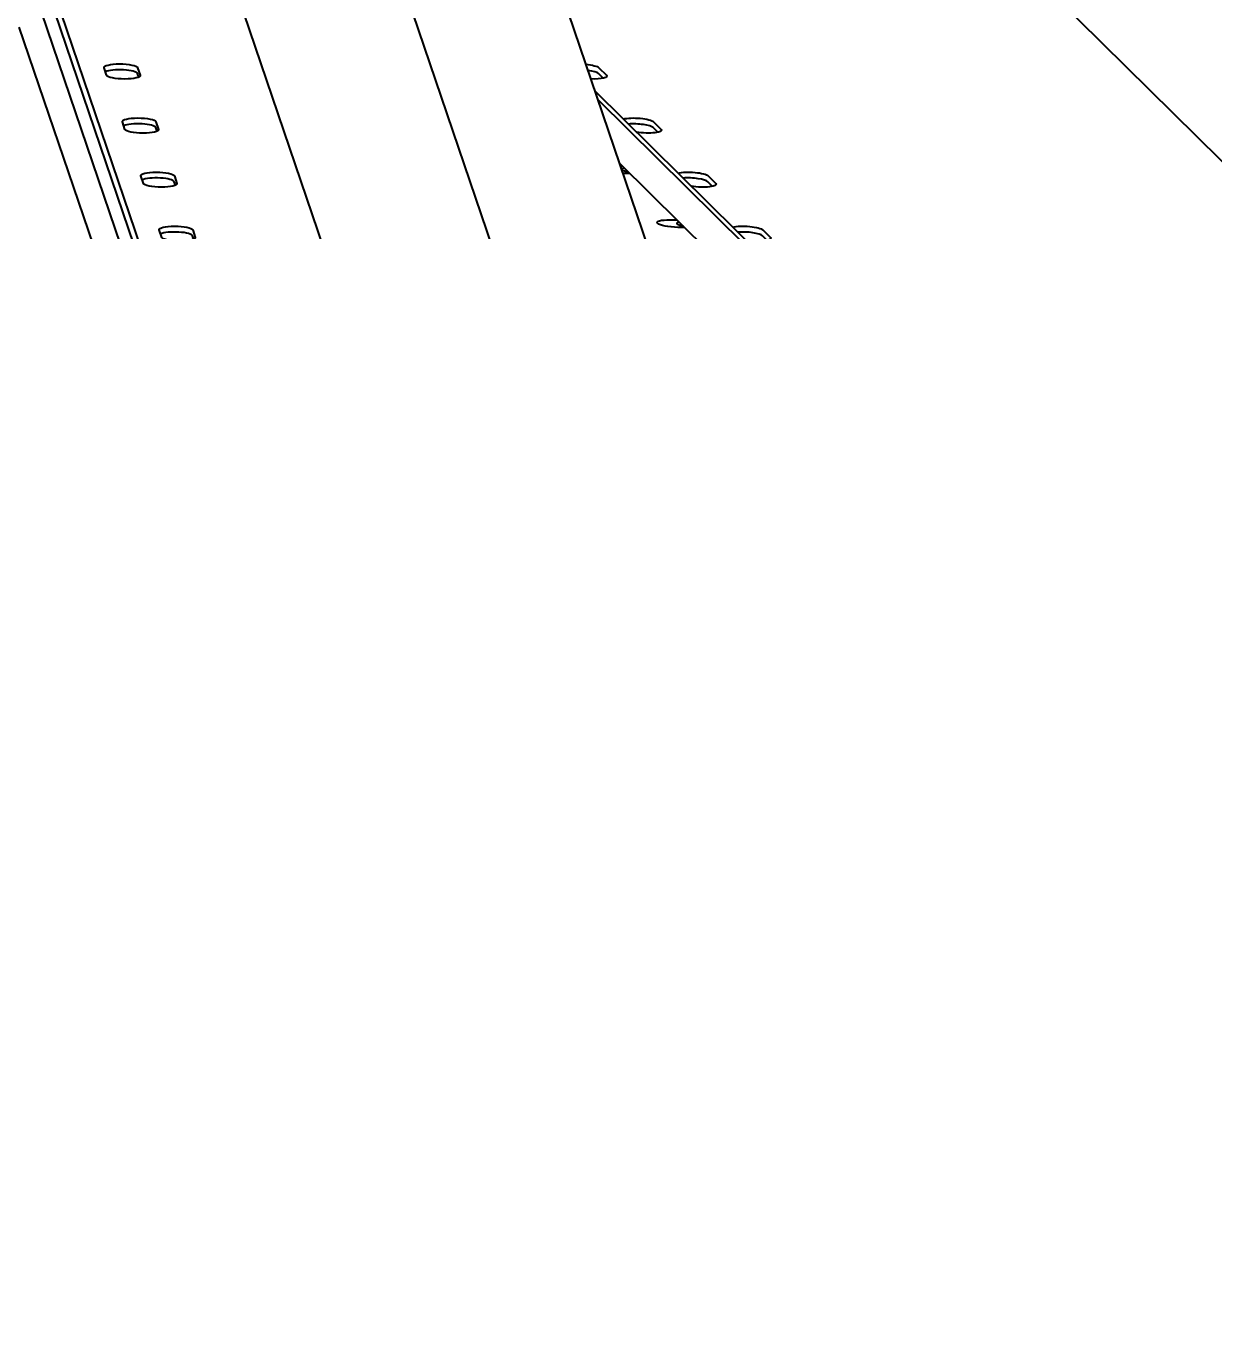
# Model space of a CAD drawing. Header units: millimetres. Extents: x -272986 to 200319, y -34579 to 49604.
# Drawn here: x -37301 to -36807, y 16553 to 17094 of the extents above; entities that cross this region are included whole.
import ezdxf
from ezdxf import colors
from ezdxf.entities.mleader import LeaderData, LeaderLine
from ezdxf.math import Vec2, Vec3

# ---------------------------------------------------------------- set-up
doc = ezdxf.new("R2010")
doc.units = ezdxf.units.MM
doc.layers.get('Defpoints').update_dxf_attribs({"color": 9})
for name, color, linetype in [('X 3001 D', 5, 'Continuous'), ('X 4001 T', 7, 'Continuous'), ('X 5001 H', 8, 'Continuous')]:
    doc.layers.add(name, color=color, linetype=linetype)
doc.layers.add('X 5999 H', color=7, linetype='Continuous', true_color=0xffffff)
doc.styles.add('BIT STD. 2.5', font='isocpeur.ttf', dxfattribs={"height": 2.5})
doc.styles.add('BIT STD. 3.0', font='isocpeur.ttf', dxfattribs={"height": 2.5})
doc.dimstyles.new('BIT STD. 3.0', dxfattribs={"dimtxt": 3, "dimasz": 3, "dimexe": 1, "dimexo": 0.75, "dimgap": 1, "dimtad": 1, "dimdec": 0, "dimdsep": 46, "dimtxsty": 'BIT STD. 3.0', "dimcen": 0, "dimadec": 0, "dimazin": 0, "dimtfac": 1, "dimtdec": 0, "dimtmove": 0, "dimatfit": 3, "dimfxl": 1, "dimtfill": 1, "dimlwd": -1, "dimlwe": -1, "dimarcsym": 0})

# ---------------------------------------------------------------- blocks, each defined once
blk = doc.blocks.new('*D36')
at = {"layer": 'Defpoints', "color": 0, "transparency": 16777216}
for p in [(-29560.67678410275, 19644.47732991414), (-45157.67678410285, 15542.02923352813), (-29560.67678410275, 15542.02923352813)]:
    blk.add_point(p, dxfattribs=at)
at = {"layer": 'X 3001 D', "color": 0, "transparency": 16777216}
for p, q in [((-45157.67678410285, 15587.02923352813), (-45157.67678410285, 19704.47732991414)), ((-29560.67678410275, 15587.02923352813), (-29560.67678410275, 19704.47732991414)), ((-44977.67678410285, 19644.47732991414), (-29740.67678410275, 19644.47732991414))]:
    blk.add_line(p, q, dxfattribs=at)
for points in [[(-44977.67678410285, 19674.47732991414), (-44977.67678410285, 19614.47732991414), (-45157.67678410285, 19644.47732991414)], [(-29740.67678410275, 19674.47732991414), (-29740.67678410275, 19614.47732991414), (-29560.67678410275, 19644.47732991414)]]:
    blk.add_solid(points, dxfattribs=at)
at = {"layer": 'X 3001 D', "color": 0, "transparency": 16777216, "insert": (-37359.1767841028, 19794.47732991414), "char_height": 150, "attachment_point": 5, "style": 'BIT STD. 3.0', "bg_fill": 3, "box_fill_scale": 1.1, "bg_fill_color": 256, "bg_fill_true_color": 13158600, "bg_fill_transparency": 0}
blk.add_mtext('INTERNAL TANK DIAMETER - %%C15597mm (20 PLATES ROUND)', dxfattribs=at)
blk = doc.blocks.new('A$C79477E6E')
at = {"extrusion": (0, 1, 0)}
for p, q in [((129.567367486783, 1803.972847633262), (649.4150879604167, 274.3056780949501)), ((714.2147146530879, 274.30567809493), (194.3669941794324, 1803.972847633246)), ((64.75349640204877, 1787.748446359687), (584.6012168756752, 258.0812768213946)), ((244.2066694017412, 1787.748446359687), (1790.949454669353, 258.0812768213946)), ((60.78236873302376, 1568.515181782979), (548.7521939133403, 132.6496544250713)), ((63.2746620673388, 1568.515181782999), (550.4304471578398, 135.0449912728673)), ((60.76812434100066, 1552.290780509229), (545.0297622157013, 127.3367030942663)), ((54.74418156016691, 1536.190026239838), (178.4030216362189, 1173.497994838452)), ((91.26776147591954, 1516.146390117266), (90.19748675729716, 1519.295704878081)), ((104.6116711378672, 1515.384203213745), (104.1102057887947, 1516.859779716118)), ((104.1543294295589, 1519.295704878083), (105.2246041481849, 1516.146390117263)), ((297.7823173952893, 1514.90946949196), (295.8102359331788, 1516.859779716118)), ((295.941520385004, 1519.295704878083), (299.125990825265, 1516.146390117263)), ((294.4142779371068, 1509.580779844307), (1727.061085236201, 92.74999999999272)), ((295.6448912293163, 1505.959664126465), (1724.630160435205, 92.74999999999272)), ((98.91258089464463, 1493.651284682866), (97.84230617602225, 1496.800599443679)), ((112.2564905566032, 1492.889097779351), (111.7550252075271, 1494.364674281729)), ((111.7991488482912, 1496.800599443699), (112.8694235669136, 1493.651284682881)), ((320.5285348257057, 1492.414364057566), (318.5564533635879, 1494.364674281729)), ((318.6877378154131, 1496.800599443699), (321.8722082556742, 1493.651284682883)), ((304.6635282589741, 1479.422060064902), (1706.814955150716, 92.74999999999454)), ((305.0085247406168, 1478.406897795658), (305.7024460491411, 1478.394611641927)), ((106.5574003133697, 1471.156179248466), (105.4871255947473, 1474.305494009279)), ((119.9013099753283, 1470.393992344951), (119.3998446262522, 1471.869568847329)), ((119.4439682670163, 1474.305494009299), (120.5142429856387, 1471.156179248481)), ((308.8774154233979, 1475.254693057952), (306.0628461448796, 1475.304526130407)), ((343.2747522561076, 1469.919258623164), (341.3026707939898, 1471.869568847329)), ((341.433955245815, 1474.305494009301), (344.6184256860761, 1471.156179248483)), ((325.5845581322828, 1456.016130312111), (328.3807987223954, 1455.966621756403)), ((114.2022197320948, 1448.661073814066), (113.1319450134724, 1451.810388574881)), ((127.0887876857414, 1451.810388574899), (128.1590624043638, 1448.661073814083)), ((331.5557680966558, 1452.826703172428), (328.7696868619132, 1452.876031852697)), ((364.1801726762169, 1451.810388574899), (367.3646431164743, 1448.661073814083)), ((127.5461293940534, 1447.898886910551), (127.0446640449736, 1449.374463412929)), ((366.0209696865095, 1447.424153188766), (364.0488882243881, 1449.374463412931)), ((316.6577276843709, 1444.128776352487), (591.0901615375769, 1173.57617521577)), ((121.8470391508235, 1426.165968379662), (120.7767644322012, 1429.315283140477)), ((134.7336071044665, 1429.3152831405), (135.8038818230889, 1426.165968379682)), ((348.3354776296219, 1433.586855602005), (351.0591513956533, 1433.538631870879)), ((354.2341207699101, 1430.398713286904), (351.5206063592523, 1430.446757142588)), ((386.9263901066151, 1429.3152831405), (390.1108605468762, 1426.165968379682)), ((135.1909488127822, 1425.403781476145), (134.6894834636987, 1426.879357978529)), ((388.7671871169114, 1424.92904775436), (386.7951056547863, 1426.879357978529)), ((371.0863971269609, 1411.157580891897), (373.7375040689076, 1411.110641985355)), ((376.9124734431643, 1407.97072340138), (374.2715258565913, 1408.01748243248)), ((129.4918585695523, 1403.670862945279), (128.4215838509299, 1406.820177706091)), ((142.8357682315036, 1402.908676041758), (142.3343028824274, 1404.384252544127)), ((142.3784265231952, 1406.820177706097), (143.4487012418213, 1403.670862945279)), ((411.513404547306, 1402.433942319973), (409.5413230851955, 1404.384252544127)), ((409.6726075370207, 1406.820177706097), (412.8570779772817, 1403.670862945279)), ((393.8373166242964, 1388.728306181789), (396.4158567421618, 1388.682652099831)), ((399.5908261164186, 1385.542733515857), (397.0224453539304, 1385.588207722372)), ((137.1366779882846, 1381.175757510891), (136.0664032696623, 1384.325072271708)), ((150.480587650236, 1380.41357060737), (149.9791223011598, 1381.889147109741)), ((150.023245941924, 1384.325072271711), (151.09352066055, 1381.175757510893)), ((434.2596219777151, 1379.938836885585), (432.2875405156046, 1381.889147109741)), ((432.4188249674298, 1384.325072271711), (435.6032954076909, 1381.175757510893)), ((416.5882361216318, 1366.299031471681), (419.0942094154198, 1366.254662214305)), ((144.781497407017, 1358.680652076506), (143.7112226883946, 1361.82996683732)), ((158.1254070689647, 1357.918465172987), (157.6239417198922, 1359.394041675356)), ((157.6680653606563, 1361.829966837326), (158.7383400792787, 1358.680652076508)), ((422.2691787896729, 1363.114743630331), (419.7733648512622, 1363.158933012264)), ((457.0058394081207, 1357.443731451202), (455.0337579460102, 1359.394041675356)), ((455.165042397839, 1361.829966837326), (458.3495128381001, 1358.680652076508)), ((439.3391556189745, 1343.869756761573), (441.772562088674, 1343.826672328782)), ((152.4263168257457, 1336.18554664212), (151.3560421071234, 1339.334861402933)), ((165.7702264876971, 1335.423359738599), (165.2687611386209, 1336.898936240968)), ((165.3128847793887, 1339.33486140294), (166.3831594980111, 1336.18554664212)), ((444.9475314629271, 1340.686753744807), (442.5242843486049, 1340.729658302158)), ((479.7520568385262, 1334.948626016814), (477.7799753764157, 1336.898936240968)), ((477.9112598282445, 1339.33486140294), (481.0957302685056, 1336.185546642122)), ((462.0900751163135, 1321.440482051465), (464.4509147619283, 1321.398682443258)), ((160.071136244489, 1313.690441207715), (159.0008615258666, 1316.839755968529)), ((172.9577041981211, 1316.839755968544), (174.0279789167471, 1313.690441207722)), ((467.6258841361851, 1318.258763859283), (465.2752038459439, 1318.300383592048)), ((500.6574772586573, 1316.839755968545), (503.841947698922, 1313.690441207722)), ((173.4150459064367, 1312.928254304194), (172.9135805573533, 1314.403830806583)), ((502.4982742689499, 1312.453520582412), (500.5261928068248, 1314.403830806583)), ((484.8409946136526, 1299.011207341357), (487.1292674351826, 1298.970692557734)), ((167.7159556632214, 1291.195335773324), (166.645680944599, 1294.344650534142)), ((180.602523616868, 1294.34465053414), (181.6727983354904, 1291.19533577332)), ((490.3042368094393, 1295.830773973759), (488.026123343283, 1295.871108881942)), ((523.4036946890737, 1294.344650534142), (526.5881651293348, 1291.19533577332)), ((181.0598653251764, 1290.433148869799), (180.5583999760966, 1291.908725372175)), ((525.2444916993591, 1289.958415148014), (523.2724102372449, 1291.908725372175)), ((175.360775081961, 1268.700230338925), (174.2905003633387, 1271.849545099742)), ((188.2473430355967, 1271.849545099754), (189.3176177542227, 1268.700230338933)), ((507.5919141109916, 1276.581932631248), (509.8076201084368, 1276.54270267221)), ((512.9825894826936, 1273.402784088235), (510.777042840622, 1273.441834171832)), ((546.1499121194829, 1271.849545099754), (549.3343825597476, 1268.700230338933)), ((188.7046847439087, 1267.938043435403), (188.2032193948289, 1269.413619937784)), ((547.9907091297755, 1267.463309713619), (546.0186276676577, 1269.413619937784)), ((530.342833608327, 1254.15265792114), (532.4859727816911, 1254.114712786686)), ((535.6609421559515, 1250.974794202712), (533.5279623379611, 1251.012559461726)), ((183.0055945007043, 1246.205124904527), (181.9353197820783, 1249.354439665343)), ((196.3495041626484, 1245.442938001002), (195.8480388135686, 1246.918514503388)), ((195.8921624543327, 1249.354439665358), (196.9624371729587, 1246.205124904538)), ((350.8055367676061, 1232.036001698014), (349.7352620489837, 1235.185316458826)), ((363.6921047212491, 1235.185316458826), (364.7623794398642, 1232.036001698014)), ((364.1494464295938, 1231.273814794384), (363.6479810804849, 1232.749391296862)), ((190.650413919433, 1223.71001947014), (189.5801392008107, 1226.859334230952)), ((203.994323581388, 1222.947832566619), (203.4928582323082, 1224.423409068992)), ((203.536981873076, 1226.859334230961), (204.607256591702, 1223.710019470143)), ((198.2952333381654, 1201.214914035751), (197.224958619543, 1204.364228796563)), ((211.6391430001167, 1200.452727132229), (211.1376776510406, 1201.928303634601)), ((211.1818012918047, 1204.364228796572), (212.2520760104308, 1201.214914035756)), ((205.9400527568978, 1178.719808601363), (204.8697780382754, 1181.869123362176)), ((218.8266207105371, 1181.869123362185), (219.8968954291595, 1178.719808601369)), ((154.4530053706148, 1174.341327200045), (154.382877543012, 1172.399574829185)), ((189.6328418734702, 1173.102568350389), (154.4530053706148, 1174.341327200045)), ((154.4530053706148, 1174.341327200045), (161.6817710740652, 1153.139319192403)), ((219.2839624188455, 1177.957621697842), (218.7824970697729, 1179.433198200215)), ((154.3985491799795, 1172.399574829185), (-111.8131225755387, 1172.399574829185)), ((569.5480039841023, 1172.399574829185), (409.0031795650248, 1172.399574829185)), ((213.5848721756302, 1156.224703166974), (212.5145974570078, 1159.374017927787)), ((226.4714401292695, 1159.374017927797), (227.5417148478919, 1156.224703166981)), ((161.6817710740652, 1153.139319192403), (161.6131457013289, 1151.239167929054)), ((161.6817710740652, 1153.139319192403), (188.5048344593924, 1147.102072869598)), ((215.4060277033896, 1156.653001025119), (215.1846960005969, 1156.653001025119)), ((226.3756289430421, 1157.043834170652), (215.4060277033896, 1156.653001025119)), ((226.9287818375851, 1155.462516263453), (226.4273164885053, 1156.938092765824)), ((188.5048344593924, 1147.102072869598), (188.4672782808811, 1146.062188972464)), ((188.5048344593924, 1147.102072869598), (346.7469671733816, 682.9770614104218)), ((221.2296915943625, 1133.72959773259), (220.1594168757401, 1136.878912493399)), ((234.1162595480018, 1136.878912493406), (235.1865342666242, 1133.729597732592)), ((234.5736012563102, 1132.967410829066), (234.0721359072377, 1134.442987331438)), ((228.8745110130876, 1111.234492298203), (227.8042362944689, 1114.383807059014)), ((242.2184206750426, 1110.472305394678), (241.71695532597, 1111.947881897047)), ((241.7610789667342, 1114.383807059019), (242.8313536853566, 1111.234492298205)), ((236.51933043182, 1088.739386863816), (235.4490557131976, 1091.888701624626)), ((249.8632400937749, 1087.977199960291), (249.3617747446951, 1089.45277646266)), ((249.4058983854629, 1091.888701624634), (250.4761731040853, 1088.739386863819)), ((244.1641498505523, 1066.244281429428), (243.09387513193, 1069.393596190239)), ((257.5080595125073, 1065.4820945259), (257.0065941634311, 1066.957671028271)), ((257.0507178041917, 1069.393596190244), (258.120992522814, 1066.24428142943)), ((251.8089692692847, 1043.749175995037), (250.7386945506623, 1046.89849075585)), ((265.152878931236, 1042.986989091516), (264.6514135821599, 1044.462565593889)), ((264.6955372229277, 1046.898490755857), (265.7658119415501, 1043.749175995041)), ((259.4537886880134, 1021.254070560657), (258.3835139693947, 1024.403385321466)), ((272.3403566416564, 1024.403385321473), (273.4106313602788, 1021.254070560663)), ((272.7976983499648, 1020.491883657129), (272.2962330008922, 1021.967460159498)), ((267.0986081067422, 998.7589651262697), (266.0283333881234, 1001.908279887079)), ((279.9851760603888, 1001.908279887084), (281.0554507790075, 998.7589651262751)), ((280.4425177686971, 997.9967782227413), (279.941052419621, 999.4723547251106))]:
    blk.add_line(p, q, dxfattribs=at)
at = {"extrusion": (0, 0, -1)}
for centre, major_axis, ratio, start_param, end_param in [((97.175908093428, 1519.295704878083), (-6.998851909861664, 0.1267751703849354), 0.2242576053169429, -0.08059691486028608, 3.060995738729507), ((289.1349309422221, 1519.295704878083), (6.989855704464203, -0.3767190342479683), 0.2187356388057197, -1.367076652300432, -0.2415817389155752), ((98.24618281205039, 1516.146390117266), (6.998851909861894, -0.1267751703849397), 0.2242576053169429, -0.08059691486028786, 3.060995738729505), ((292.3194013824796, 1516.146390117266), (6.989855704464325, -0.3767190342479748), 0.2187356388057197, -0.241581738915702, 1.503092769780753), ((104.8207275121567, 1496.800599443692), (-6.998851909861664, 0.1267751703849354), 0.2242576053169429, -0.08059691486028608, 3.060995738729507), ((105.8910022307755, 1493.651284682866), (6.998851909861894, -0.1267751703849397), 0.2242576053169429, -0.08059691486028786, 3.060995738729505), ((311.8811483726276, 1496.800599443693), (6.98985570446473, -0.3767190342481554), 0.2187356388057197, -2.543348018075847, -0.2415817389171022), ((312.7620111198012, 1476.737778946032), (-6.995439247254001, 0.252645478845347), 0.2221815335800113, -0.9186295617371751, 0.4446935550322897), ((112.4655469308818, 1474.305494009293), (-6.998851909861894, 0.1267751703849395), 0.2242576053169429, -0.0805969148602852, 3.060995738729508), ((334.6273658030295, 1474.305494009293), (6.989855704464659, -0.376719034248151), 0.2187356388057196, -2.543348018072192, -0.2415817389171893), ((113.5358216495006, 1471.156179248466), (6.998851909861894, -0.1267751703849395), 0.2242576053169429, -0.08059691486028608, 3.060995738729507), ((327.1771224970944, 1454.446081082406), (-6.982253733319343, 0.4981293040192947), 0.213941166081191, -1.816143780550169, 1.325448873039624), ((120.1103663496069, 1451.810388574893), (-6.998851909861664, 0.1267751703849355), 0.2242576053169429, -0.08059691486028786, 3.060995738729505), ((335.5106114533664, 1454.308504235923), (-6.995439247253818, 0.2526454788453403), 0.2221815335800114, -0.9026904666714408, 0.4287544599665067), ((357.3735832334314, 1451.810388574893), (6.989855704464738, -0.3767190342481562), 0.2187356388057197, -2.543348018068563, -0.2415817389170822), ((121.1806410682257, 1448.661073814066), (6.998851909861894, -0.1267751703849395), 0.2242576053169429, -0.08059691486028608, 3.060995738729507), ((127.755185768332, 1429.315283140493), (-6.998851909861664, 0.1267751703849355), 0.2242576053169429, -0.08059691486028786, 3.060995738729505), ((349.9280419944334, 1432.016806372298), (-6.982253733319343, 0.4981293040192947), 0.213941166081191, -1.816143780550169, 1.325448873039624), ((358.2592117869353, 1431.879229525815), (-6.995439247254031, 0.2526454788453478), 0.2221815335800114, -0.8864210554972525, 0.4124850487923943), ((380.1198006638333, 1429.315283140493), (6.989855704464141, -0.3767190342481237), 0.2187356388057197, -2.543348018065152, -0.2415817389171075), ((128.8254604869544, 1426.165968379662), (6.998851909862119, -0.1267751703849437), 0.224257605316943, -0.08059691486028608, 3.060995738729507), ((383.3042711040871, 1426.165968379664), (6.989855704464556, -0.376719034247987), 0.2187356388057197, -0.2415817389155563, 2.060184540231499), ((135.4000051870644, 1406.820177706091), (-6.998851909861894, 0.1267751703849395), 0.2242576053169429, -0.0805969148602852, 3.060995738729508), ((372.6789614917725, 1409.58753166219), (-6.982253733319343, 0.4981293040192947), 0.213941166081191, -1.816143780550169, 1.325448873039624), ((381.0078121205042, 1409.449954815709), (-6.995439247253703, 0.2526454788453364), 0.2221815335800114, -0.8697953025192415, 0.3958592958142566), ((402.8660180942388, 1406.820177706091), (6.989855704464843, -0.3767190342481616), 0.2187356388057196, -2.543348018062037, -0.2415817389172226), ((136.4702799056868, 1403.670862945279), (6.998851909862119, -0.1267751703849437), 0.224257605316943, -0.08059691486028608, 3.060995738729507), ((143.0448246057967, 1384.325072271704), (-6.998851909861894, 0.1267751703849395), 0.2242576053169429, -0.0805969148602852, 3.060995738729508), ((395.4298809891152, 1387.158256952082), (-6.982253733321373, 0.4981293040194398), 0.213941166081191, -1.816143780549334, 1.325448873040459), ((403.7564124540768, 1387.020680105599), (-6.995439247253995, 0.2526454788453469), 0.2221815335800113, -0.8527837898950175, 0.3788477831902215), ((144.1150993244155, 1381.175757510891), (6.998851909862119, -0.1267751703849437), 0.224257605316943, -0.08059691486028608, 3.060995738729507), ((428.7967059649054, 1381.175757510891), (6.989855704464556, -0.376719034247987), 0.2187356388057197, -0.2415817389157011, 2.060184540232037), ((426.5050127876384, 1364.591405395493), (-6.995439247253861, 0.2526454788453417), 0.2221815335800114, -0.8353530529784088, 0.3614170462736412), ((150.6896440245255, 1361.829966837318), (-6.998851909861894, 0.1267751703849395), 0.2242576053169429, -0.0805969148602852, 3.060995738729508), ((151.7599187431479, 1358.680652076506), (6.998851909862119, -0.1267751703849437), 0.224257605316943, -0.08059691486028608, 3.060995738729507), ((448.3584529550535, 1361.82996683732), (6.989855704464525, -0.3767190342481447), 0.2187356388057196, -2.543348018062851, -0.2415817389171462), ((451.5429233953073, 1358.680652076508), (6.989855704464556, -0.376719034247987), 0.2187356388057197, -0.2415817389157011, 2.060184540232337), ((449.2536131212073, 1342.162130685383), (-6.995439247253884, 0.2526454788453431), 0.2221815335800114, -0.8174647540037085, 0.3435287472987321), ((158.3344634432542, 1339.334861402933), (-6.998851909861894, 0.1267751703849395), 0.2242576053169429, -0.0805969148602852, 3.060995738729508), ((471.1046703854627, 1339.334861402933), (6.989855704464877, -0.3767190342481631), 0.2187356388057197, -2.543348018063158, -0.2415817389171702), ((159.4047381618766, 1336.18554664212), (6.998851909862119, -0.1267751703849437), 0.224257605316943, -0.08059691486028608, 3.060995738729507), ((216.5037330311425, 1324.430273130125), (3.344524933144917e-16, 7.000000000000066), 0.07845909572791107, -4.71238898038469, 1.570796326794897), ((472.0022134547726, 1319.732855975277), (-6.995439247253821, 0.2526454788453407), 0.2221815335800113, -0.7990746256985277, 0.3251386189937093), ((165.9792828619866, 1316.839755968547), (-6.998851909861894, 0.1267751703849395), 0.2242576053169429, -0.0805969148602852, 3.060995738729508), ((493.8508878158682, 1316.839755968547), (6.989855704464397, -0.3767190342481375), 0.2187356388057198, -2.543348018063538, -0.2415817389170747), ((167.0495575806199, 1313.690441207717), (6.998851909861894, -0.1267751703849397), 0.224257605316943, -0.08059691486028786, 3.060995738729505), ((497.0353582561329, 1313.690441207717), (6.989855704464325, -0.3767190342479746), 0.2187356388057197, -0.2415817389157002, 2.060184540231647), ((173.6241022807262, 1294.344650534144), (-6.998851909861435, 0.1267751703849314), 0.224257605316943, -0.08059691486028697, 3.060995738729506), ((494.7508137883451, 1297.303581265167), (-6.995439247253911, 0.2526454788453437), 0.2221815335800114, -0.7801311013557886, 0.3061950946509302), ((516.5971052462846, 1294.344650534144), (6.989855704464444, -0.3767190342481397), 0.2187356388057197, -2.54334801806263, -0.2415817389171324), ((174.6943769993559, 1291.19533577332), (6.998851909861436, -0.1267751703849313), 0.224257605316943, -0.08059691486028608, 3.060995738729507), ((181.2689216994659, 1271.849545099747), (-6.998851909861435, 0.1267751703849314), 0.224257605316943, -0.08059691486043175, 3.060995738729361), ((182.3391964180955, 1268.700230338925), (6.998851909861436, -0.1267751703849313), 0.224257605316943, -0.08059691486028608, 3.060995738729507), ((542.5277931169621, 1268.700230338925), (6.989855704464325, -0.3767190342479746), 0.2187356388057197, -0.2415817389157002, 2.060184540230865), ((188.9137411182019, 1249.354439665352), (-6.998851909861435, 0.1267751703849314), 0.224257605316943, -0.08059691486043175, 3.060995738729361), ((540.2480144554829, 1252.445031844951), (-6.995439247254062, 0.2526454788453493), 0.2221815335800113, -0.7403296519769151, 0.2663936452721489), ((189.9840158368352, 1246.205124904527), (6.998851909861664, -0.1267751703849354), 0.2242576053169429, -0.08059691486028608, 3.060995738729507), ((356.7136833851218, 1235.185316458908), (-6.998851909855309, 0.1267751703845909), 0.2242576053169452, -0.08059691486086429, 3.060995738728929), ((196.5585605369452, 1226.859334230954), (-6.998851909861435, 0.1267751703849314), 0.224257605316943, -0.08059691486043175, 3.060995738729361), ((357.7839581037442, 1232.036001697896), (6.998851909865539, -0.1267751703850086), 0.2242576053169426, -0.08059691486072307, 3.06099573872907), ((197.6288352555675, 1223.71001947014), (6.998851909861664, -0.1267751703849354), 0.2242576053169429, -0.08059691486028608, 3.060995738729507), ((254.7278301249498, 1211.954745958146), (2.718616173253612e-16, 7.000000000000044), 0.07845909572784049, -4.71238898038469, 1.570796326794897), ((204.2033799556775, 1204.364228796567), (-6.998851909861435, 0.1267751703849314), 0.224257605316943, -0.08059691486028697, 3.060995738729506), ((205.2736546742999, 1201.214914035751), (6.998851909861664, -0.1267751703849354), 0.2242576053169429, -0.08059691486028608, 3.060995738729507), ((211.8481993744062, 1181.869123362178), (-6.998851909861435, 0.1267751703849314), 0.224257605316943, -0.08059691486028697, 3.060995738729506), ((212.9184740930286, 1178.719808601365), (6.998851909861664, -0.1267751703849354), 0.2242576053169429, -0.08059691486028608, 3.060995738729507), ((120.9264598263799, 1165.651043198874), (-7, 0), 0.2249510543438619, -3.141592653589793, 3.141592653589793), ((120.9264598263835, 1162.727933004518), (6.999999999999923, -2.664535259100375e-15), 0.2249510543438577, -1.952118503392979, -1.189474150197017), ((450.7735406952379, 1165.651043198872), (-6.995439247253813, 0.2526454788453427), 0.2221815335800156, -3.302733857622782, 2.980451449556804), ((541.060763389265, 1165.651043198874), (-6.995439247253813, 0.2526454788453427), 0.2221815335800156, -3.302733857622782, 2.980451449556804), ((540.9551930957277, 1162.727933004518), (6.995439247253778, -0.252645478845339), 0.2221815335800114, -1.917917754699626, -1.223674898890393), ((219.493018793135, 1159.374017927792), (-6.998851909861435, 0.1267751703849314), 0.224257605316943, -0.08059691486043175, 3.060995738729361), ((220.5632935117646, 1156.224703166974), (6.998851909861664, -0.1267751703849354), 0.2242576053169429, -0.08059691486028608, 3.060995738729507), ((227.137838211871, 1136.878912493401), (-6.998851909861435, 0.1267751703849314), 0.224257605316943, -0.08059691486043175, 3.060995738729361), ((228.2081129304934, 1133.729597732587), (6.998851909861664, -0.1267751703849354), 0.2242576053169429, -0.08059691486028608, 3.060995738729507), ((234.7826576305997, 1114.383807059014), (-6.998851909861435, 0.1267751703849314), 0.224257605316943, -0.08059691486028697, 3.060995738729506), ((235.8529323492221, 1111.234492298199), (6.998851909861664, -0.1267751703849354), 0.2242576053169429, -0.08059691486028608, 3.060995738729507), ((292.9519272186844, 1099.479218786139), (3.302913498259841e-15, -7.000000000000082), 0.0784590957278119, -4.258603374866168, 2.024581932313418), ((242.4274770493321, 1091.888701624628), (-6.998851909861435, 0.1267751703849314), 0.224257605316943, -0.08059691486043175, 3.060995738729361), ((243.4977517679545, 1088.739386863812), (6.998851909861664, -0.1267751703849354), 0.2242576053169429, -0.08059691486028608, 3.060995738729507), ((250.0722964680608, 1069.393596190239), (-6.998851909861435, 0.1267751703849314), 0.224257605316943, -0.08059691486028697, 3.060995738729506), ((251.1425711866868, 1066.244281429423), (6.998851909861664, -0.1267751703849354), 0.2242576053169429, -0.08059691486028608, 3.060995738729507), ((257.7171158867968, 1046.89849075585), (-6.998851909861435, 0.1267751703849314), 0.224257605316943, -0.08059691486028697, 3.060995738729506), ((258.7873906054192, 1043.749175995039), (6.998851909861664, -0.1267751703849354), 0.2242576053169429, -0.08059691486028608, 3.060995738729507), ((265.3619353055255, 1024.403385321466), (-6.998851909861435, 0.1267751703849314), 0.224257605316943, -0.0805969148603598, 3.060995738729433), ((266.4322100241443, 1021.25407056065), (6.998851909861664, -0.1267751703849355), 0.2242576053169429, -0.08059691486028697, 3.060995738729506), ((273.0067547242543, 1001.908279887079), (-6.998851909861435, 0.1267751703849314), 0.224257605316943, -0.0805969148603598, 3.060995738729433), ((274.0770294428767, 998.7589651262624), (6.998851909861664, -0.1267751703849355), 0.2242576053169429, -0.08059691486028697, 3.060995738729506)]:
    blk.add_ellipse(centre, major_axis=major_axis, ratio=ratio, start_param=start_param, end_param=end_param, dxfattribs=at)
for centre, major_axis, ratio, start_param, end_param in [((97.13178445266021, 1516.859779716118), (6.99885190986121, -0.1267751703849274), 0.2242576053169429, 0.08059691485999959, 2.716931261827469), ((289.0036464903933, 1516.859779716118), (6.989855704466371, -0.3767190342480849), 0.2187356388057197, 0.2415817389157026, 1.217829045450145), ((104.7766038713926, 1494.364674281729), (6.998851909861664, -0.1267751703849356), 0.224257605316943, 0.08059691486014374, 2.716931261829852), ((311.7498639208025, 1494.364674281731), (6.989855704464556, -0.3767190342479871), 0.2187356388057197, 0.241581738915559, 2.102878568828372), ((112.4214232901177, 1471.869568847329), (6.998851909861436, -0.1267751703849315), 0.224257605316943, 0.08059691486028792, 2.716931261830036), ((312.6740358748248, 1474.301853784182), (-6.995439246677321, 0.2526454788245198), 0.2221815335800114, -0.9129059018205412, -0.9004875723978252), ((334.4960813512043, 1471.869568847329), (6.989855704464783, -0.3767190342479994), 0.2187356388057197, 0.2415817389157022, 2.10287856882548), ((120.0662427088428, 1449.374463412931), (6.998851909861664, -0.1267751703849356), 0.224257605316943, 0.08059691486028783, 2.716931261829947), ((335.4226361218207, 1451.872579101817), (-6.995439105637239, 0.2526454737307527), 0.2221815335800114, -0.9019840872287759, -0.9004875723693121), ((357.2422987816026, 1449.374463412931), (6.989855704464556, -0.376719034247987), 0.2187356388057196, 0.241581738915701, 2.102878568822787), ((127.7110621275679, 1426.879357978531), (6.998851909861894, -0.1267751703849397), 0.224257605316943, 0.08059691486028771, 2.7169312618289), ((379.9885162120045, 1426.879357978531), (6.989855704464553, -0.3767190342479871), 0.2187356388057197, 0.2415817389157021, 2.102878568819929), ((135.3558815462966, 1404.384252544127), (6.998851909861894, -0.1267751703849397), 0.224257605316943, 0.0805969148602874, 2.716931261826844), ((402.73473364241, 1404.384252544127), (6.989855704464325, -0.376719034247975), 0.2187356388057197, 0.2415817389157048, 2.102878568817744), ((143.0007009650253, 1381.889147109741), (6.998851909861664, -0.1267751703849356), 0.224257605316943, 0.08059691486028783, 2.716931261827127), ((425.4809510728192, 1381.889147109741), (6.989855704464553, -0.3767190342479871), 0.2187356388057197, 0.2415817389157021, 2.102878568817956), ((150.6455203837577, 1359.394041675356), (6.998851909861664, -0.1267751703849356), 0.224257605316943, 0.08059691486028783, 2.716931261827127), ((448.2271685032247, 1359.394041675356), (6.989855704464783, -0.3767190342479994), 0.2187356388057197, 0.2415817389157015, 2.102878568818192), ((158.2903398024901, 1336.898936240968), (6.998851909861664, -0.1267751703849356), 0.224257605316943, 0.08059691486028783, 2.716931261827127), ((470.9733859336302, 1336.89893624097), (6.989855704464556, -0.376719034247987), 0.2187356388057196, 0.241581738915701, 2.102878568818574), ((165.9351592212188, 1314.403830806583), (6.998851909861664, -0.1267751703849356), 0.224257605316943, 0.08059691486028751, 2.716931261825667), ((493.7196033640394, 1314.403830806585), (6.989855704464783, -0.3767190342479994), 0.2187356388057197, 0.2415817389157022, 2.102878568818697), ((173.5799786399621, 1291.908725372179), (6.998851909861664, -0.1267751703849356), 0.224257605316943, 0.08059691486028783, 2.716931261827547), ((516.4658207944558, 1291.908725372179), (6.989855704464325, -0.3767190342479749), 0.2187356388057197, 0.241581738915559, 2.102878568818043), ((181.2247980586981, 1269.413619937784), (6.998851909861436, -0.1267751703849315), 0.224257605316943, 0.08059691486028792, 2.716931261826168), ((539.2120382248722, 1269.413619937784), (6.9898557044641, -0.3767190342479627), 0.2187356388057197, 0.2415817389155585, 2.102878568817775), ((188.8696174774341, 1246.91851450339), (6.998851909861436, -0.1267751703849315), 0.224257605316943, 0.08059691486028792, 2.71693126182541), ((356.6695597443577, 1232.749391296944), (6.998851909855309, -0.126775170384586), 0.2242576053169371, 0.08059691485869752, 2.716931261839743), ((196.5144368961774, 1224.423409068992), (6.998851909861436, -0.1267751703849315), 0.224257605316943, 0.08059691486028792, 2.716931261827578), ((204.1592563149061, 1201.928303634604), (6.998851909861664, -0.1267751703849356), 0.224257605316943, 0.08059691486028751, 2.71693126182744), ((211.8040757336385, 1179.433198200215), (6.998851909861664, -0.1267751703849356), 0.224257605316943, 0.08059691486028783, 2.716931261827547), ((120.9264598263799, 1163.215118036909), (-7.000000000000097, -1.62980740014973e-13), 0.2249510543438619, -2.257282651199843, -0.8843100023916364), ((450.6855654506253, 1163.215118036909), (-6.995439247254579, 0.2526454788452095), 0.2221815335800155, -2.241105081193255, -0.9004875723982133), ((540.9727881446488, 1163.215118036909), (-6.995439247254589, 0.2526454788452094), 0.2221815335800155, -2.241105081193211, -0.9004875723983872), ((219.4488951523708, 1156.938092765828), (6.998851909861436, -0.1267751703849315), 0.224257605316943, 0.08059691486028792, 2.716931261826893), ((227.0937145711032, 1134.442987331438), (6.998851909861664, -0.1267751703849356), 0.224257605316943, 0.08059691486028783, 2.71693126182778), ((234.7385339898356, 1111.947881897051), (6.998851909861436, -0.1267751703849315), 0.224257605316943, 0.08059691486014384, 2.716931261827846), ((242.3833534085643, 1089.452776462664), (6.998851909861436, -0.1267751703849314), 0.224257605316943, 0.08059691486028761, 2.716931261827964), ((250.028172827293, 1066.957671028276), (6.998851909861664, -0.1267751703849356), 0.224257605316943, 0.08059691486028783, 2.716931261827852), ((257.6729922460254, 1044.462565593887), (6.998851909861436, -0.1267751703849315), 0.224257605316943, 0.08059691486028792, 2.716931261828086), ((265.3178116647578, 1021.967460159503), (6.998851909861436, -0.1267751703849315), 0.224257605316943, 0.08059691486021574, 2.716931261828014), ((272.9626310834901, 999.4723547251142), (6.998851909861436, -0.1267751703849315), 0.224257605316943, 0.08059691486014384, 2.716931261828079)]:
    blk.add_ellipse(centre, major_axis=major_axis, ratio=ratio, start_param=start_param, end_param=end_param)
at = {"extrusion": (0, 0, -0.9999999999999999)}
for centre, major_axis, ratio, start_param, end_param in [((315.0656188128814, 1493.651284682866), (6.989855704464783, -0.3767190342479994), 0.2187356388057197, -0.2415817389157011, 2.060184540241876), ((337.8118362432797, 1471.156179248466), (6.989855704464783, -0.3767190342479992), 0.2187356388057196, -0.2415817389157011, 2.060184540238064), ((360.5580536736779, 1448.661073814068), (6.989855704465009, -0.3767190342480116), 0.2187356388057197, -0.2415817389155599, 2.060184540234369), ((406.0504885344963, 1403.670862945279), (6.989855704464783, -0.3767190342479992), 0.2187356388057197, -0.2415817389155563, 2.060184540231774), ((425.6122355246443, 1384.325072271704), (6.989855704464633, -0.3767190342481501), 0.2187356388057197, -2.543348018062495, -0.2415817389170658), ((418.180800486447, 1364.728982241973), (-6.982253733319346, 0.4981293040192951), 0.2139411660811909, -1.816143780550169, 1.325448873039624), ((440.931719983786, 1342.299707531865), (-6.982253733319346, 0.4981293040192951), 0.2139411660811909, -1.816143780550169, 1.325448873039624), ((474.2891408257165, 1336.18554664212), (6.989855704464783, -0.3767190342479992), 0.2187356388057197, -0.2415817389155563, 2.060184540232672), ((463.6826394811251, 1319.870432821757), (-6.982253733319346, 0.4981293040192951), 0.2139411660811909, -1.816143780550169, 1.325448873039624), ((486.4335589784641, 1297.441158111649), (-6.982253733319346, 0.4981293040192951), 0.2139411660811909, -1.816143780550169, 1.325448873039624), ((519.7815756865493, 1291.19533577332), (6.989855704464783, -0.3767190342479992), 0.2187356388057197, -0.2415817389155563, 2.060184540231175), ((509.1844784758032, 1275.011883401541), (-6.982253733319346, 0.4981293040192949), 0.213941166081191, -1.81614378055016, 1.325448873039633), ((517.499414121914, 1274.874306555061), (-6.995439247253652, 0.2526454788453344), 0.2221815335800113, -0.7605735096110671, 0.2866375029060206), ((531.9353979731422, 1252.582608691433), (-6.982253733319346, 0.4981293040192949), 0.213941166081191, -1.816143780550169, 1.325448873039624), ((554.6863174704849, 1230.153333981325), (-6.982253733319346, 0.4981293040192949), 0.2139411660811909, -1.816143780550169, 1.325448873039624), ((450.6679704017042, 1162.727933004517), (6.995439247253736, -0.2526454788453373), 0.2221815335800114, -1.917917754699666, -1.223674898890378)]:
    blk.add_ellipse(centre, major_axis=major_axis, ratio=ratio, start_param=start_param, end_param=end_param, dxfattribs=at)
at = {"extrusion": (0, 0, -0.9999999999999998)}
blk.add_ellipse((539.3433226766974, 1271.849545099749), major_axis=(6.989855704464432, -0.376719034248139), ratio=0.2187356388057197, start_param=-2.543348018062216, end_param=-0.2415817389171098, dxfattribs=at)

msp = doc.modelspace()

# ---------------------------------------------------------------- hatches: boundary and pattern name
at = {"layer": 'X 5999 H', "true_color": 0xc7c8ca}
h = msp.add_hatch(color=9, dxfattribs=at)
h.dxf.hatch_style = 1
edge = h.paths.add_edge_path()
edge.add_line((-45027.96845269673, 16728.65138152393), (-29489.18050489275, 16728.65138152393))
edge.add_arc((-29489.18050489275, 16707.15138152393), 21.5, -90, 90, ccw=False)
edge.add_line((-29489.18050489275, 16685.65138152393), (-45027.96845269673, 16685.65138152393))
edge.add_arc((-45027.96845269673, 16707.15138152393), 21.5, 90, 270, ccw=False)

# ---------------------------------------------------------------- linework, layer by layer
msp.add_lwpolyline([(-45027.96845269673, 16728.65138152393), (-29489.18050489275, 16728.65138152393, -0.9999999999999999), (-29489.18050489275, 16685.65138152393), (-45027.96845269673, 16685.65138152393, -0.9999999999999999)], format="xyb", close=True)

# ---------------------------------------------------------------- block references
at = {"layer": 'X 5001 H', "color": 252}
msp.add_blockref('A$C79477E6E', (-37359.17678410285, 15557.02923352813), dxfattribs=at)

# ---------------------------------------------------------------- next in the draw order: dimensions: what is measured, and where the dimension line sits
at = {"layer": 'X 3001 D'}
dim = msp.add_linear_dim(base=(-29560.67678410275, 19644.47732991414), p1=(-45157.67678410285, 15542.02923352813), p2=(-29560.67678410275, 15542.02923352813), text='INTERNAL TANK DIAMETER - %%C<>mm (20 PLATES ROUND)', dimstyle='BIT STD. 3.0', dxfattribs=at)
dim.commit()
dim.dimension.update_dxf_attribs({"geometry": '*D36', "text_midpoint": (-37359.1767841028, 19794.47732991414)})

# ---------------------------------------------------------------- next in the draw order: leaders
at = {"layer": 'X 4001 T'}
ml = msp.add_multileader_mtext('Standard', dxfattribs=at)
ml.set_content('\\pxsm1.15;PERIMETER 2 TIER HANDRAILING TO THE FULL CIRCUMFERENCE OF THE ROOF.\\P(GALV.^I- REFER TO NOTES COLUMN)', color=256, style='BIT STD. 2.5')
ml.set_leader_properties(color=150)
ml.build(insert=Vec2(0, 0))
ml.multileader.update_dxf_attribs({"text_left_attachment_type": 2, "text_right_attachment_type": 2, "dogleg_length": 3, "arrow_head_size": 150, "scale": 60})
ctx = ml.context
ctx.base_point, ctx.scale, ctx.char_height, ctx.arrow_head_size, ctx.landing_gap_size, ctx.plane_origin = Vec3(-35449.83103126803, 18484.65831410067), 60, 150, 150, 60, Vec3(-30524.8525958817, 19154.77043100521)
ctx.left_attachment, ctx.right_attachment, ctx.text_align_type = 2, 2, 2
notes = []
notes.append((ctx, [(0, (1, 1, 0), (-31489.83103126803, 18484.65831410067), (-1, 0), 180, [(0, [(-30510.70137200135, 16712.42862796303)], 0, [])])]))
ctx.mtext.insert, ctx.mtext.width, ctx.mtext.defined_height, ctx.mtext.alignment, ctx.mtext.flow_direction = Vec3(-31729.83103126803, 18879.65831410067), 3866.662103078794, 1362.970936081278, 3, 5
ctx.mtext.has_bg_fill, ctx.mtext.bg_color, ctx.mtext.bg_scale_factor, ctx.mtext.bg_transparency, ctx.mtext.use_window_bg_color = 1, -1073741824, 1.25, 0, 1
for ctx, leaders in notes:
    for number, flags, end, landing, length, lines in leaders:
        leader = LeaderData()
        leader.index, (leader.has_last_leader_line, leader.has_dogleg_vector, leader.attachment_direction) = number, flags
        leader.last_leader_point, leader.dogleg_vector, leader.dogleg_length = Vec3(end), Vec3(landing), length
        for number, points, colour, breaks in lines:
            line = LeaderLine()
            line.index, line.vertices, line.color, line.breaks = number, Vec3.list(points), colors.encode_raw_color(colour), breaks
            leader.lines.append(line)
        ctx.leaders.append(leader)

# ---------------------------------------------------------------- next in the draw order: leaders
ml = msp.add_multileader_mtext('Standard', dxfattribs=at)
ml.set_content('\\pxsm1.15;13° SELF-SUPPORTING EXTERNAL BEAM ROOF, REFER TO NOTES COLUMN FOR DETAILS.', color=256, style='BIT STD. 2.5')
ml.set_leader_properties(color=150)
ml.build(insert=Vec2(0, 0))
ml.multileader.update_dxf_attribs({"text_left_attachment_type": 2, "text_right_attachment_type": 2, "dogleg_length": 3, "arrow_head_size": 150, "scale": 60})
ctx = ml.context
ctx.base_point, ctx.scale, ctx.char_height, ctx.arrow_head_size, ctx.landing_gap_size, ctx.plane_origin = Vec3(534.2607832408103, 16572.62908057254), 60, 150, 150, 60, Vec3(5414.239218627125, 17242.74119747708)
ctx.left_attachment, ctx.right_attachment, ctx.text_align_type = 2, 2, 2
notes = []
notes.append((ctx, [(0, (1, 1, 0), (4449.26078324081, 16572.62908057254), (-1, 0), 180, [(0, [(5428.390442507487, 15147.5548647962)], 0, [])])]))
ctx.mtext.insert, ctx.mtext.width, ctx.mtext.defined_height, ctx.mtext.alignment, ctx.mtext.flow_direction = Vec3(4209.26078324081, 16960.12908057254), 3866.662103078794, 1362.970936081278, 3, 5
ctx.mtext.has_bg_fill, ctx.mtext.bg_color, ctx.mtext.bg_scale_factor, ctx.mtext.bg_transparency, ctx.mtext.use_window_bg_color = 1, -1073741824, 1.25, 0, 1
for ctx, leaders in notes:
    for number, flags, end, landing, length, lines in leaders:
        leader = LeaderData()
        leader.index, (leader.has_last_leader_line, leader.has_dogleg_vector, leader.attachment_direction) = number, flags
        leader.last_leader_point, leader.dogleg_vector, leader.dogleg_length = Vec3(end), Vec3(landing), length
        for number, points, colour, breaks in lines:
            line = LeaderLine()
            line.index, line.vertices, line.color, line.breaks = number, Vec3.list(points), colors.encode_raw_color(colour), breaks
            leader.lines.append(line)
        ctx.leaders.append(leader)

# ---------------------------------------------------------------- next in the draw order: leaders
ml = msp.add_multileader_mtext('Standard', dxfattribs=at)
ml.set_content('\\pxsm1.15;PERIMETER 2 TIER HANDRAILING TO THE FULL CIRCUMFERENCE OF THE ROOF.\\P(GALV.^I- REFER TO NOTES COLUMN)', color=256, style='BIT STD. 2.5')
ml.set_leader_properties(color=150)
ml.build(insert=Vec2(0, 0))
ml.multileader.update_dxf_attribs({"text_left_attachment_type": 2, "text_right_attachment_type": 2, "dogleg_length": 3, "arrow_head_size": 150, "scale": 60})
ctx = ml.context
ctx.base_point, ctx.scale, ctx.char_height, ctx.arrow_head_size, ctx.landing_gap_size, ctx.plane_origin = Vec3(9707.84575283472, 16572.62908057254), 60, 150, 150, 60, Vec3(14632.82418822104, 17242.74119747708)
ctx.left_attachment, ctx.right_attachment, ctx.text_align_type = 2, 2, 2
notes = []
notes.append((ctx, [(0, (1, 1, 0), (13667.84575283472, 16572.62908057254), (-1, 0), 180, [(0, [(14646.9754121014, 14800.39939443491)], 0, [])])]))
ctx.mtext.insert, ctx.mtext.width, ctx.mtext.defined_height, ctx.mtext.alignment, ctx.mtext.flow_direction = Vec3(13427.84575283472, 16967.62908057254), 3866.662103078794, 1362.970936081278, 3, 5
ctx.mtext.has_bg_fill, ctx.mtext.bg_color, ctx.mtext.bg_scale_factor, ctx.mtext.bg_transparency, ctx.mtext.use_window_bg_color = 1, -1073741824, 1.25, 0, 1
for ctx, leaders in notes:
    for number, flags, end, landing, length, lines in leaders:
        leader = LeaderData()
        leader.index, (leader.has_last_leader_line, leader.has_dogleg_vector, leader.attachment_direction) = number, flags
        leader.last_leader_point, leader.dogleg_vector, leader.dogleg_length = Vec3(end), Vec3(landing), length
        for number, points, colour, breaks in lines:
            line = LeaderLine()
            line.index, line.vertices, line.color, line.breaks = number, Vec3.list(points), colors.encode_raw_color(colour), breaks
            leader.lines.append(line)
        ctx.leaders.append(leader)

doc.saveas('drawing.dxf')
